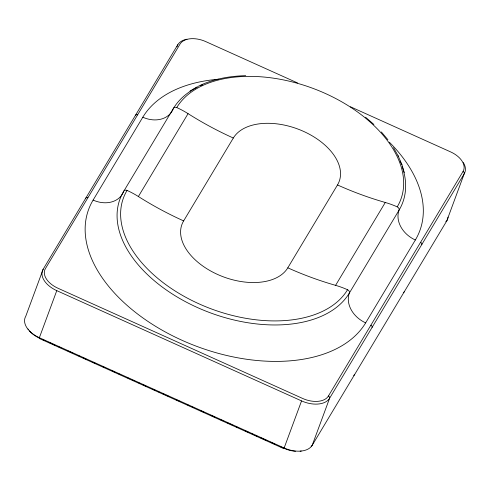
<?xml version="1.0" encoding="UTF-8"?>
<svg xmlns="http://www.w3.org/2000/svg" width="490" height="490" viewBox="0 0 490 490"><rect width="100%" height="100%" fill="white"/><g stroke="black" fill="none" stroke-linecap="round" stroke-linejoin="round"><path stroke-width="0.73" d="M187.008 39.2A22.944 13.904 20.3 0 0 177.797 44.7L43.175 269.2L25.762 316.271A22.944 13.904 20.3 0 0 39.365 337.708L284.145 447.97A22.944 13.904 20.3 0 0 312.204 445.3L446.825 220.8L464.238 173.73A22.944 13.904 20.3 0 0 463.246 162.46M39.365 337.708L56.779 290.644A22.944 13.904 20.3 0 1 43.175 269.2M177 46.838L177.797 44.7M284.145 447.97L301.558 400.906A22.944 13.904 20.3 0 0 329.617 398.235L464.238 173.73A1.911 1.513 30.9 0 0 463.026 171.518A21.027 12.746 20.3 0 0 450.555 151.869L350.424 106.759M389.397 142.229A150.075 90.944 20.3 0 1 415.355 239.99L365.663 322.861A150.075 90.944 20.3 0 1 182.102 340.329A150.075 90.944 20.3 0 1 93.112 200.085L142.804 117.214A150.075 90.944 20.3 0 1 218.534 79.233M93.112 200.085A25.811 20.396 30.9 0 0 123.67 191.388A2.866 2.266 30.9 0 1 127.063 190.42A72.091 56.975 30.9 0 1 138.382 196.521L188.068 113.649A288.359 227.911 30.9 0 0 233.332 138.027A57.355 34.753 20.3 0 1 303.482 131.351A57.355 34.753 20.3 0 1 337.494 184.951A288.359 227.911 30.9 0 0 385.281 202.48A72.091 56.975 30.9 0 1 397.231 206.866A2.866 2.266 30.9 0 1 399.044 210.179A25.811 20.396 30.9 0 0 415.355 239.99M365.663 322.861A25.811 20.396 30.9 0 1 349.352 293.051A2.866 2.266 30.9 0 0 347.539 289.737A72.091 56.975 30.9 0 0 335.589 285.352A288.359 227.911 30.9 0 1 287.802 267.822A57.355 34.753 20.3 0 1 217.646 274.492A57.355 34.753 20.3 0 1 183.64 220.898L233.332 138.027M287.802 267.822L337.494 184.951M335.589 285.352L385.281 202.48M297.571 82.957L205.782 41.607A21.027 12.746 20.3 0 0 180.057 44.051L45.435 268.557A21.027 12.746 20.3 0 0 57.906 288.212L302.685 398.474A21.027 12.746 20.3 0 0 328.41 396.024L463.026 171.518M190.034 91.079L197.366 86.73M198.095 86.375C212.825 78.988 229.363 76.103 245.717 75.674M56.779 290.644L301.558 400.906M42.918 339.699L45.007 340.636M48.479 342.204L51.266 343.453M52.657 344.084L54.739 345.021M58.218 346.589L60.999 347.839M67.951 350.975L72.128 352.855M77.69 355.36L79.772 356.297M83.251 357.865L86.032 359.121M92.99 362.251L95.771 363.507M102.722 366.636L104.811 367.574M112.461 371.022L114.544 371.959M118.023 373.527L120.803 374.783M127.755 377.913L129.844 378.856M132.625 380.105L134.015 380.73M137.494 382.298L139.577 383.241M143.056 384.803L145.836 386.059M152.794 389.189L155.575 390.444M157.657 391.381L159.048 392.006M162.527 393.574L164.615 394.517M166.006 395.142L168.787 396.392M175.739 399.528L180.608 401.72M187.56 404.85L189.648 405.793M192.429 407.043L193.82 407.674M200.771 410.804L203.552 412.059M210.51 415.189L214.681 417.07M220.243 419.575L223.024 420.83M227.201 422.705L228.591 423.336M229.982 423.96L232.064 424.897M235.543 426.465L238.324 427.721M245.276 430.851L249.453 432.731M252.234 433.987L253.624 434.612M255.014 435.236L257.103 436.18M260.576 437.741L263.357 438.997M264.747 439.622L266.836 440.565M270.315 442.127L274.486 444.007M280.047 446.513L284.218 448.393A21.027 12.746 20.3 0 0 295.501 451.284M39.169 338.425L283.949 448.687M365.577 117.245L373.888 124.442M381.361 131.963L387.921 139.736M393.507 147.68L398.07 155.722L401.88 164.542L404.274 172.59M398.07 155.722L398.376 156.439M401.555 163.782L401.88 164.542M142.804 117.214A25.811 20.396 30.9 0 0 173.362 108.517A2.866 2.266 30.9 0 1 176.755 107.555A72.091 56.975 30.9 0 1 188.068 113.649M176.755 107.555A121.398 73.567 20.3 0 1 325.244 93.425A121.398 73.567 20.3 0 1 397.231 206.866M420.567 242.336A1.911 1.513 30.9 0 1 421.774 244.547M402.149 166.386A124.264 75.301 20.3 0 1 399.044 210.179L349.352 293.051A124.264 75.301 20.3 0 1 197.36 307.512A124.264 75.301 20.3 0 1 123.67 191.388L173.362 108.517A124.264 75.301 20.3 0 1 197.335 87.196M200.649 85.609A124.264 75.301 20.3 0 1 202.701 84.721M400.042 161.02A124.264 75.301 20.3 0 1 400.894 163.035M445.771 221.615A1.911 1.513 30.9 0 0 446.825 220.8A22.944 13.904 20.3 0 0 448.013 217.119M404.36 291.611A1.911 1.513 30.9 0 1 403.313 292.432M135.332 115.517A1.911 1.513 30.9 0 1 137.592 114.868M183.64 220.898A288.359 227.911 30.9 0 1 138.382 196.521M347.539 289.737A121.398 73.567 20.3 0 1 199.056 303.867A121.398 73.567 20.3 0 1 127.063 190.42M328.41 396.024A1.911 1.513 30.9 0 1 329.617 398.235L312.204 445.3A1.911 1.513 30.9 0 1 311.156 446.121M370.875 325.207A1.911 1.513 30.9 0 1 372.082 327.418M301.27 451.027A21.027 12.746 20.3 0 1 300.131 451.192M39.445 338.131A21.027 12.746 20.3 0 1 29.455 330.934M28.236 329.347A21.027 12.746 20.3 0 1 27.997 328.992M354.668 374.483A1.911 1.513 30.9 0 1 353.621 375.303M85.64 198.389A1.911 1.513 30.9 0 1 87.9 197.739"/></g></svg>
